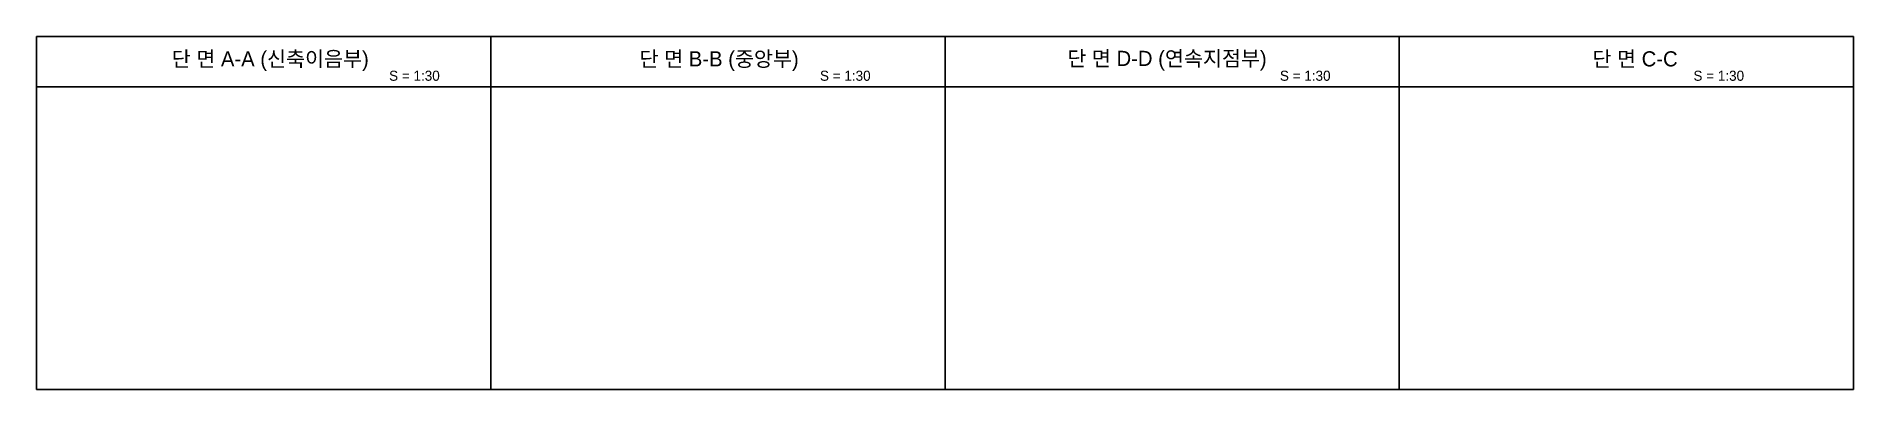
# Model space of a CAD drawing. Extents: x 0 to 720, y -140 to 0.
import ezdxf
from ezdxf.enums import TextEntityAlignment as Align

# ---------------------------------------------------------------- set-up
doc = ezdxf.new("R2010")
doc.units = 0
doc.header["$LTSCALE"] = 300
doc.layers.get('0').update_dxf_attribs({"linetype": 'CONTINUOUS'})
doc.layers.add('txt', color=7, linetype='CONTINUOUS')
doc.styles.add('주TITLE', font='taegulim.TTF')

msp = doc.modelspace()

# ---------------------------------------------------------------- linework, layer by layer
for p, q in [((0, 0), (720, 0)), ((180, -140), (180, 0)), ((360, -140), (360, 0)), ((540, -140), (540, 0)), ((720, -140), (720, 0)), ((0, -140), (0, 0)), ((0, -20), (720, -20)), ((0, -140), (720, -140))]:
    msp.add_line(p, q)

# ---------------------------------------------------------------- texts
at = {"layer": 'txt', "color": 6, "style": '주TITLE'}
for s, p in [('단 면 A-A (신축이음부)', (92.66, -11.92)), ('단 면 B-B (중앙부)', (270.51, -11.92)), ('단 면 D-D (연속지점부)', (447.94, -11.74)), ('단 면 C-C', (633.39, -11.92))]:
    msp.add_text(s, height=6, dxfattribs=at).set_placement(p, align=Align.CENTER)
at = {"layer": 'txt', "color": 4, "style": '주TITLE'}
for p in [(149.79, -17.61), (320.5, -17.61), (502.72, -17.61), (666.56, -17.61)]:
    msp.add_text('S = 1:30', height=4, dxfattribs=at).set_placement(p, align=Align.CENTER)

doc.saveas('drawing.dxf')
